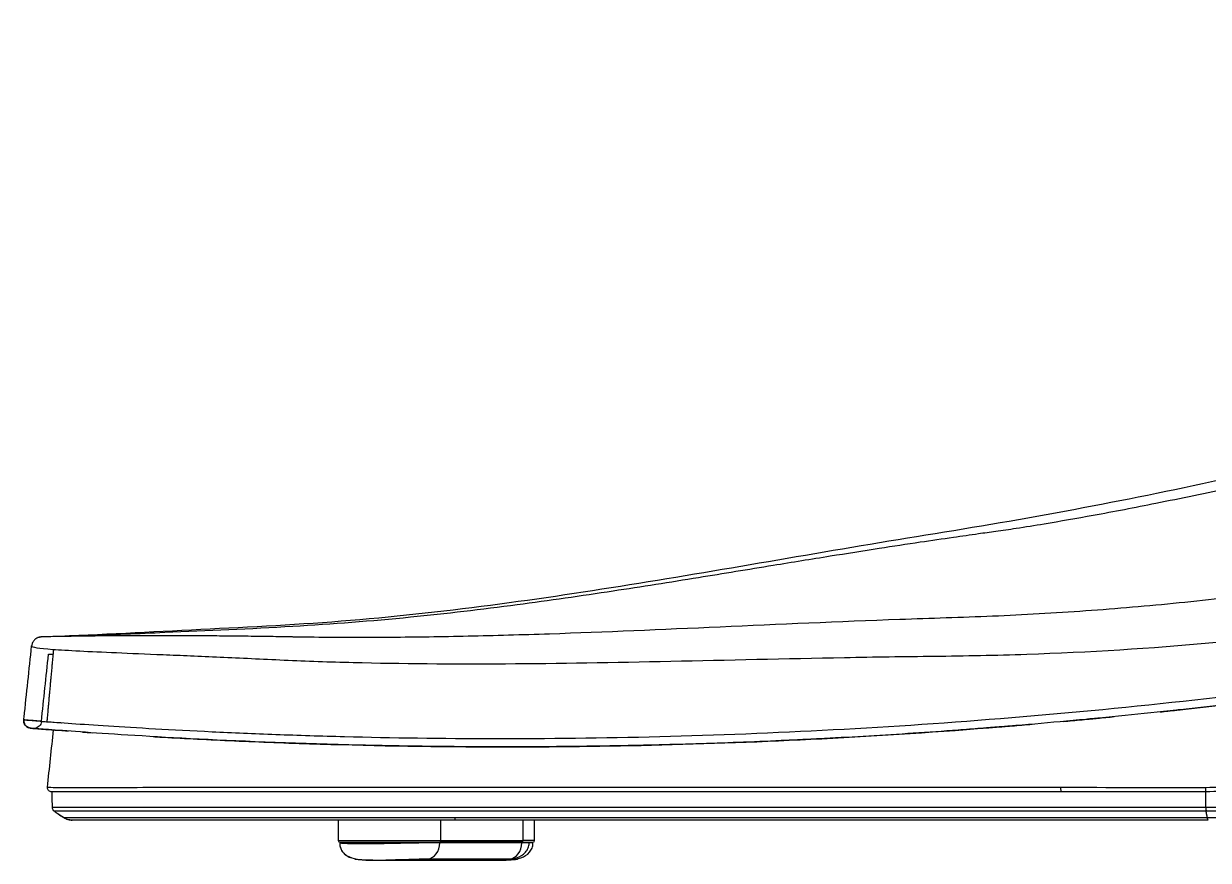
# Model space of a CAD drawing. Header units: millimetres. Extents: x 28 to 3046, y 8 to 3716.
# Drawn here: x 1501.4 to 1735.9, y 513.1 to 678.7 of the extents above; entities that cross this region are included whole.
import ezdxf

# ---------------------------------------------------------------- set-up
doc = ezdxf.new("R2010")
doc.units = ezdxf.units.MM
doc.layers.add('1LINE', color=7, linetype='CONTINUOUS')

msp = doc.modelspace()

# ---------------------------------------------------------------- linework, layer by layer
at = {"layer": '1LINE', "linetype": 'Continuous'}
for p, q in [((1730.34, 542.94), (1730.34, 542.94)), ((1694.16, 539.5), (1694.16, 539.5)), ((1694.66, 539.55), (1694.66, 539.55)), ((1712.25, 541.09), (1712.24, 541.09)), ((1712.72, 541.14), (1712.72, 541.14)), ((1658.82, 537.18), (1658.82, 537.18)), ((1659.33, 537.21), (1659.34, 537.21)), ((1593.12, 535.6), (1593.11, 535.6)), ((1593.67, 535.6), (1593.67, 535.6)), ((1625.13, 535.93), (1625.13, 535.93)), ((1625.64, 535.94), (1625.64, 535.94)), ((1735.38, 523.86), (1735.37, 526.66)), ((1548.71, 521.1), (1510.96, 521.1)), ((1563.64, 521.1), (1563.64, 517.04)), ((1583.96, 517.04), (1583.96, 521.1)), ((1586.73, 521.6), (1586.73, 521.1)), ((1600.21, 517.04), (1600.21, 521.1)), ((1602.48, 517.04), (1602.48, 521.1)), ((1563.64, 517.04), (1583.96, 517.04)), ((1563.94, 516.74), (1583.72, 516.74)), ((1563.94, 516.74), (1583.72, 516.74)), ((1563.97, 516.55), (1563.94, 516.54)), ((1599.97, 516.74), (1583.72, 516.74)), ((1583.72, 516.74), (1583.72, 516.62)), ((1583.72, 516.74), (1599.97, 516.74)), ((1599.97, 516.62), (1583.72, 516.62)), ((1583.96, 517.04), (1600.21, 517.04)), ((1599.97, 516.74), (1602.18, 516.74)), ((1599.97, 516.74), (1599.97, 516.62)), ((1602.48, 517.04), (1600.21, 517.04)), ((1570.25, 513.18), (1595.89, 513.18)), ((1581.32, 513.42), (1597.57, 513.42))]:
    msp.add_line(p, q, dxfattribs=at)
for centre, start, end in [((1563.94, 517.04), 180, 270), ((1602.18, 517.04), 270, 0)]:
    msp.add_arc(centre, 0.3, start, end, dxfattribs=at)
for centre, major_axis, ratio, start_param, end_param in [((1706.75, 527.51), (0, -0.8), 0.185607, 4.61393, 6.283185), ((1735.37, 527.51), (0, -0.8), 0.11978, 4.615738, 6.283185), ((1581.17, 516.62), (0, -3.2), 0.798636, 0.061401, 1.570796), ((1583.72, 517.04), (0, -0.3), 0.798636, 0, 1.570796), ((1597.41, 516.62), (0, 3.2), 0.798636, 3.202994, 4.712389), ((1599.97, 517.04), (0, 0.3), 0.798636, 3.141593, 4.712389)]:
    msp.add_ellipse(centre, major_axis=major_axis, ratio=ratio, start_param=start_param, end_param=end_param, dxfattribs=at)
for points, degree, knots in [([(1983.24, 678.72), (1973.96, 673.66), (1954.92, 663.7), (1926.32, 649.92), (1898.22, 637.48), (1871.64, 626.68), (1846.69, 617.4), (1823.42, 609.47), (1800.9, 602.44), (1779.37, 596.34), (1759.11, 591.15), (1741.43, 587.05), (1726.37, 583.89), (1713.96, 581.51), (1704.72, 579.89), (1698.25, 578.85), (1693.9, 578.21), (1689.97, 577.69), (1684.9, 576.95), (1678.35, 576.02), (1670.21, 574.77), (1660.5, 573.23), (1648.57, 571.29), (1634.24, 568.94), (1617.35, 566.27), (1598.36, 563.53), (1577.25, 561), (1553.99, 559.24), (1532.56, 558.34), (1518.9, 557.75), (1513.69, 557.54)], 3, [0, 0, 0, 0, 0.065231, 0.132602, 0.195695, 0.254513, 0.30906, 0.359344, 0.405378, 0.453728, 0.496334, 0.533227, 0.564446, 0.590043, 0.6101, 0.6216, 0.630213, 0.637874, 0.648406, 0.662061, 0.678891, 0.698923, 0.722173, 0.752692, 0.787422, 0.826358, 0.869486, 0.916783, 0.968253, 1, 1, 1, 1]), ([(1982.67, 660.01), (1977.89, 656.86), (1973.12, 653.75), (1963.21, 647.44), (1958.21, 644.32), (1943.05, 635.12), (1932.71, 629.19), (1911.84, 618.04), (1901.26, 612.79), (1879.59, 602.88), (1868.48, 598.25), (1845.71, 589.7), (1834, 585.78), (1810.13, 578.68), (1797.98, 575.52), (1773.36, 570.13), (1760.98, 567.93), (1742.43, 565.41), (1736.25, 564.69), (1723.91, 563.45), (1717.75, 562.92), (1705.44, 562.05), (1699.29, 561.7), (1687.01, 561.17), (1680.88, 561.01), (1662.66, 560.35), (1650.8, 559.82), (1627.67, 558.79), (1616.4, 558.29), (1600, 557.74), (1594.6, 557.59), (1584.12, 557.36), (1579.04, 557.28), (1569.17, 557.21), (1564.39, 557.22), (1555.14, 557.31), (1550.67, 557.41), (1542.1, 557.52), (1538.01, 557.55), (1530.6, 557.59), (1527.25, 557.59), (1521.21, 557.58), (1518.53, 557.56), (1513.81, 557.51), (1511.79, 557.48), (1508.52, 557.43), (1507.26, 557.41), (1505.51, 557.37), (1505, 557.36), (1504.86, 557.35)], 3, [0, 0, 0, 0, 0.031273, 0.031273, 0.062546, 0.062546, 0.125091, 0.125091, 0.187637, 0.187637, 0.250183, 0.250183, 0.312728, 0.312728, 0.375274, 0.375274, 0.43782, 0.43782, 0.469093, 0.469093, 0.500365, 0.500365, 0.531638, 0.531638, 0.562911, 0.562911, 0.625457, 0.625457, 0.688003, 0.688003, 0.719275, 0.719275, 0.750548, 0.750548, 0.781821, 0.781821, 0.813094, 0.813094, 0.844367, 0.844367, 0.87564, 0.87564, 0.906912, 0.906912, 0.938185, 0.938185, 0.969458, 0.969458, 1, 1, 1, 1]), ([(1504.85, 557.35), (1514.76, 557.79), (1524.66, 558.26), (1544.47, 559.28), (1554.37, 559.73), (1583.98, 562.07), (1603.59, 564.84), (1642.71, 571.16), (1662.21, 574.71), (1701.38, 580.98), (1720.83, 584.61), (1778.66, 597.5), (1816.56, 608.5), (1863.65, 625.42), (1873.44, 629.12), (1883.18, 632.98)], 3, [0, 0, 0, 0, 0.076599, 0.076599, 0.153198, 0.153198, 0.306397, 0.306397, 0.459595, 0.459595, 0.612794, 0.612794, 0.91919, 0.91919, 1, 1, 1, 1]), ([(1502.95, 555.56), (1502.92, 555.32), (1504.32, 555.1), (1508.56, 554.79), (1510.34, 554.69), (1514.57, 554.47), (1516.99, 554.36), (1522.5, 554.12), (1525.58, 553.99), (1532.43, 553.7), (1536.23, 553.55), (1544.29, 553.19), (1548.52, 552.97), (1557.31, 552.58), (1561.89, 552.42), (1576.06, 552.07), (1586.15, 551.99), (1607.33, 552.11), (1618.25, 552.31), (1640.66, 552.78), (1652.14, 553.07), (1669.73, 553.39), (1675.65, 553.48), (1687.63, 553.61), (1693.8, 553.73), (1712.16, 554.35), (1724.45, 555.1), (1742.94, 556.8), (1749.11, 557.45), (1761.49, 558.71), (1767.7, 559.35), (1786.38, 561.38), (1798.93, 562.87), (1823.79, 566.24), (1836.17, 568.12), (1873.31, 574.5), (1897.9, 579.94), (1934.58, 591.06), (1946.79, 595.25), (1971.33, 604.34), (1983.53, 609.15), (1995.45, 614.2)], 3, [0, 0, 0, 0, 0.0625, 0.0625, 0.09375, 0.09375, 0.125, 0.125, 0.15625, 0.15625, 0.1875, 0.1875, 0.21875, 0.21875, 0.25, 0.25, 0.3125, 0.3125, 0.375, 0.375, 0.4375, 0.4375, 0.46875, 0.46875, 0.5, 0.5, 0.5625, 0.5625, 0.59375, 0.59375, 0.625, 0.625, 0.6875, 0.6875, 0.75, 0.75, 0.875, 0.875, 0.9375, 0.9375, 1, 1, 1, 1]), ([(1501.39, 540.94), (1501.38, 540.94), (1502.81, 540.83), (1508.5, 540.4), (1512.66, 540.09), (1523.62, 539.39), (1530.6, 538.98), (1542.68, 538.4), (1546.93, 538.22), (1555.69, 537.9), (1560.22, 537.75), (1574.22, 537.39), (1584.12, 537.25), (1604.97, 537.23), (1615.99, 537.35), (1638.54, 537.93), (1650, 538.38), (1673.24, 539.62), (1685.01, 540.42), (1708.88, 542.38), (1720.97, 543.55), (1745.41, 546.28), (1757.78, 547.86), (1782.37, 551.32), (1794.59, 553.25), (1818.92, 557.48), (1831.04, 559.78), (1867.23, 567.2), (1891.15, 572.85), (1938.55, 585.54), (1962.03, 592.57), (1985.3, 600.25)], 3, [0, 0, 0, 0, 0.0625, 0.0625, 0.125, 0.125, 0.1875, 0.1875, 0.21875, 0.21875, 0.25, 0.25, 0.3125, 0.3125, 0.375, 0.375, 0.4375, 0.4375, 0.5, 0.5, 0.5625, 0.5625, 0.625, 0.625, 0.6875, 0.6875, 0.75, 0.75, 0.875, 0.875, 1, 1, 1, 1]), ([(1735.28, 527.58), (1737.56, 527.61), (1742.16, 527.65), (1749.15, 528.03), (1756.29, 528.64), (1765.54, 529.79), (1777.29, 531.89), (1790.88, 535.32), (1804.66, 539.86), (1817.16, 545), (1830.11, 551.36), (1838.16, 556.27), (1842.79, 559.09)], 3, [0, 0, 0, 0, 0.060423, 0.122162, 0.185329, 0.25006, 0.368279, 0.500064, 0.619118, 0.750023, 0.856147, 1, 1, 1, 1]), ([(1843.18, 558.28), (1841.36, 557.14), (1837.73, 554.85), (1832.15, 551.65), (1826.51, 548.63), (1820.79, 545.81), (1815.01, 543.19), (1809.19, 540.77), (1803.33, 538.55), (1797.45, 536.53), (1790.22, 534.29), (1781.4, 531.96), (1770.76, 529.74), (1759.48, 528.05), (1747.61, 526.92), (1739.51, 526.78), (1735.37, 526.71)], 3, [0, 0, 0, 0, 0.056941, 0.113588, 0.169919, 0.225914, 0.281556, 0.336827, 0.39171, 0.446192, 0.500257, 0.590527, 0.685781, 0.7859, 0.890714, 1, 1, 1, 1]), ([(1504.85, 557.35), (1504.77, 557.35), (1504.7, 557.34), (1504.4, 557.29), (1504.18, 557.22), (1503.86, 557.04), (1503.75, 556.96), (1503.48, 556.74), (1503.34, 556.57), (1503.11, 556.19), (1503.03, 555.98), (1502.97, 555.69), (1502.96, 555.63), (1502.95, 555.56)], 3, [0, 0, 0, 0, 0.081319, 0.081319, 0.319161, 0.319161, 0.465183, 0.465183, 0.692925, 0.692925, 0.930768, 0.930768, 1, 1, 1, 1]), ([(1555, 557.33), (1554.41, 557.34), (1551.56, 557.39), (1544.35, 557.5), (1534.18, 557.58), (1523.97, 557.6), (1517.46, 557.55), (1514.34, 557.52), (1513.48, 557.51)], 3, [0, 0, 0, 0, 0.032276, 0.156237, 0.404443, 0.650173, 0.897156, 1, 1, 1, 1]), ([(1501.39, 540.94), (1501.41, 541.11), (1501.43, 541.28), (1501.95, 546.16), (1502.45, 550.86), (1502.95, 555.56)], 3, [0, 0, 0, 0, 0.034998, 0.034998, 1, 1, 1, 1]), ([(1767.38, 547.57), (1765.84, 547.36), (1764.3, 547.14), (1761.21, 546.72), (1759.66, 546.52), (1755.03, 545.9), (1751.94, 545.5), (1742.68, 544.35), (1736.51, 543.62), (1730.34, 542.94)], 3, [0, 0, 0, 0, 0.125, 0.125, 0.25, 0.25, 0.5, 0.5, 1, 1, 1, 1]), ([(1730.8, 542.99), (1736.97, 543.67), (1743.13, 544.4), (1755.49, 545.95), (1761.66, 546.77), (1767.84, 547.63)], 3, [0, 0, 0, 0, 0.5, 0.5, 1, 1, 1, 1]), ([(1730.34, 542.94), (1730.34, 542.94), (1730.34, 542.94), (1730.29, 542.94), (1730.23, 542.93), (1729.97, 542.9), (1729.76, 542.88), (1728.7, 542.76), (1727.85, 542.67), (1723.61, 542.22), (1720.22, 541.87), (1715.99, 541.45), (1715.15, 541.37), (1713.88, 541.25), (1713.46, 541.21), (1712.83, 541.15), (1712.61, 541.13), (1712.35, 541.1), (1712.3, 541.1), (1712.25, 541.09), (1712.25, 541.09), (1712.25, 541.09)], 3, [0, 0, 0, 0, 0.000003, 0.000003, 0.008765, 0.008765, 0.043852, 0.043852, 0.184203, 0.184203, 0.745705, 0.745705, 0.886051, 0.886051, 0.956224, 0.956224, 0.99131, 0.99131, 0.999997, 0.999997, 1, 1, 1, 1]), ([(1726.32, 542.51), (1726.84, 542.56), (1727.35, 542.62), (1728.45, 542.74), (1729.04, 542.8), (1729.91, 542.9), (1730.2, 542.93), (1730.57, 542.97), (1730.64, 542.98), (1730.73, 542.99), (1730.75, 542.99), (1730.78, 542.99), (1730.79, 542.99), (1730.8, 542.99), (1730.8, 542.99), (1730.8, 542.99)], 3, [0, 0, 0, 0, 0.345023, 0.345023, 0.736431, 0.736431, 0.932136, 0.932136, 0.981062, 0.981062, 0.993293, 0.993293, 0.999987, 0.999987, 1, 1, 1, 1]), ([(1502.75, 539.29), (1502.67, 539.3), (1502.59, 539.31), (1502.48, 539.34), (1502.44, 539.35), (1502.24, 539.42), (1502.09, 539.5), (1501.83, 539.71), (1501.71, 539.83), (1501.53, 540.12), (1501.46, 540.28), (1501.38, 540.6), (1501.37, 540.78), (1501.39, 540.94)], 3, [0, 0, 0, 0, 0.100375, 0.100375, 0.150756, 0.150756, 0.363067, 0.363067, 0.575378, 0.575378, 0.787689, 0.787689, 1, 1, 1, 1]), ([(1501.39, 540.94), (1501.37, 540.78), (1501.38, 540.6), (1501.46, 540.28), (1501.53, 540.12), (1501.71, 539.83), (1501.83, 539.71), (1502.07, 539.51), (1502.2, 539.44), (1502.34, 539.39)], 3, [0, 0, 0, 0, 0.258716, 0.258716, 0.517433, 0.517433, 0.776149, 0.776149, 1, 1, 1, 1]), ([(1502.34, 539.38), (1502.32, 539.39), (1502.3, 539.4), (1502.12, 539.48), (1501.98, 539.57), (1501.74, 539.8), (1501.63, 539.94), (1501.48, 540.24), (1501.42, 540.4), (1501.38, 540.69), (1501.38, 540.82), (1501.39, 540.94)], 3, [0, 0, 0, 0, 0.034336, 0.034336, 0.292655, 0.292655, 0.550973, 0.550973, 0.809292, 0.809292, 1, 1, 1, 1]), ([(1504.87, 540.59), (1504.86, 540.42), (1504.81, 540.25), (1504.66, 539.95), (1504.57, 539.81), (1504.33, 539.57), (1504.19, 539.47), (1503.89, 539.32), (1503.72, 539.27), (1503.46, 539.24), (1503.36, 539.24), (1503.27, 539.25)], 3, [0, 0, 0, 0, 0.218967, 0.218967, 0.437933, 0.437933, 0.6569, 0.6569, 0.875866, 0.875866, 1, 1, 1, 1]), ([(1508.94, 540.27), (1508.92, 540.27), (1508.89, 540.27), (1506.23, 540.48), (1504.87, 540.59), (1504.87, 540.59)], 3, [0, 0, 0, 0, 0.008184, 0.008184, 1, 1, 1, 1]), ([(1694.16, 539.5), (1693.78, 539.48), (1693.41, 539.44), (1692.66, 539.39), (1692.29, 539.36), (1691.17, 539.27), (1690.43, 539.21), (1688.2, 539.04), (1686.71, 538.93), (1682.26, 538.6), (1679.3, 538.4), (1670.46, 537.82), (1664.62, 537.48), (1658.82, 537.18)], 3, [0, 0, 0, 0, 0.03125, 0.03125, 0.0625, 0.0625, 0.125, 0.125, 0.25, 0.25, 0.5, 0.5, 1, 1, 1, 1]), ([(1712.24, 541.09), (1712.24, 541.09), (1712.24, 541.09), (1712.03, 541.07), (1711.82, 541.05), (1710.77, 540.95), (1709.92, 540.87), (1705.71, 540.48), (1702.34, 540.18), (1698.15, 539.83), (1697.31, 539.76), (1696.05, 539.66), (1695.64, 539.62), (1695.01, 539.57), (1694.8, 539.56), (1694.49, 539.53), (1694.38, 539.52), (1694.25, 539.51), (1694.22, 539.51), (1694.19, 539.51), (1694.17, 539.51), (1694.16, 539.5), (1694.16, 539.5), (1694.16, 539.5)], 3, [0, 0, 0, 0, 0.000003, 0.000003, 0.034745, 0.034745, 0.174185, 0.174185, 0.73207, 0.73207, 0.871508, 0.871508, 0.941226, 0.941226, 0.976085, 0.976085, 0.993514, 0.993514, 0.997872, 0.997872, 0.999997, 0.999997, 1, 1, 1, 1]), ([(1694.66, 539.55), (1694.66, 539.55), (1694.66, 539.55), (1694.67, 539.55), (1694.68, 539.55), (1694.72, 539.55), (1694.76, 539.55), (1694.94, 539.57), (1695.08, 539.58), (1695.8, 539.64), (1696.38, 539.69), (1698.3, 539.85), (1699.65, 539.96), (1701, 540.07)], 3, [0, 0, 0, 0, 0.000009, 0.000009, 0.004154, 0.004154, 0.021234, 0.021234, 0.089555, 0.089555, 0.362838, 0.362838, 1, 1, 1, 1]), ([(1707.1, 540.61), (1708.35, 540.73), (1709.6, 540.84), (1711.48, 541.02), (1712.1, 541.08), (1712.72, 541.14), (1712.72, 541.14), (1712.72, 541.14)], 3, [0, 0, 0, 0, 0.66902, 0.66902, 0.99999, 0.99999, 1, 1, 1, 1]), ([(1712.72, 541.14), (1712.72, 541.14), (1712.72, 541.14), (1712.73, 541.14), (1712.73, 541.14), (1712.75, 541.14), (1712.77, 541.14), (1712.86, 541.15), (1712.93, 541.16), (1713.3, 541.19), (1713.59, 541.22), (1715, 541.36), (1716.12, 541.46), (1717.24, 541.58)], 3, [0, 0, 0, 0, 0.000013, 0.000013, 0.002278, 0.002278, 0.014351, 0.014351, 0.062644, 0.062644, 0.255815, 0.255815, 1, 1, 1, 1]), ([(1593.11, 535.6), (1592.7, 535.6), (1592.32, 535.6), (1591.53, 535.6), (1591.13, 535.6), (1589.94, 535.61), (1589.16, 535.61), (1586.8, 535.63), (1585.24, 535.64), (1580.6, 535.69), (1577.56, 535.74), (1568.58, 535.9), (1562.79, 536.05), (1546.22, 536.6), (1536.11, 537.09), (1519.58, 538.04), (1513.27, 538.49), (1504.87, 539.11), (1502.76, 539.29), (1502.77, 539.29)], 3, [0, 0, 0, 0, 0.007813, 0.007813, 0.015625, 0.015625, 0.03125, 0.03125, 0.0625, 0.0625, 0.125, 0.125, 0.25, 0.25, 0.5, 0.5, 0.75, 0.75, 1, 1, 1, 1]), ([(1503.27, 539.25), (1503.26, 539.25), (1503.8, 539.21), (1505.94, 539.04), (1507.56, 538.92), (1509.84, 538.75), (1510, 538.74), (1510.17, 538.72)], 3, [0, 0, 0, 0, 0.481714, 0.481714, 0.963428, 0.963428, 1, 1, 1, 1]), ([(1527.01, 537.62), (1527.44, 537.59), (1527.89, 537.56), (1532.48, 537.3), (1537.14, 537.06), (1547.15, 536.6), (1552.45, 536.39), (1568.99, 535.86), (1580.9, 535.63), (1593.67, 535.6)], 3, [0, 0, 0, 0, 0.026383, 0.026383, 0.269787, 0.269787, 0.513191, 0.513191, 1, 1, 1, 1]), ([(1658.82, 537.18), (1658.11, 537.14), (1657.38, 537.11), (1655.95, 537.04), (1655.24, 537), (1653.09, 536.9), (1651.67, 536.84), (1647.41, 536.65), (1644.58, 536.53), (1636.16, 536.22), (1630.61, 536.05), (1625.13, 535.93)], 3, [0, 0, 0, 0, 0.0625, 0.0625, 0.125, 0.125, 0.25, 0.25, 0.5, 0.5, 1, 1, 1, 1]), ([(1625.13, 535.93), (1624.42, 535.91), (1623.75, 535.89), (1622.38, 535.86), (1621.69, 535.85), (1619.64, 535.81), (1618.27, 535.78), (1614.2, 535.72), (1611.5, 535.68), (1603.49, 535.6), (1598.25, 535.58), (1593.12, 535.6)], 3, [0, 0, 0, 0, 0.0625, 0.0625, 0.125, 0.125, 0.25, 0.25, 0.5, 0.5, 1, 1, 1, 1]), ([(1506.07, 527.59), (1506.07, 527.58), (1512.22, 527.56), (1529.63, 527.59), (1536.94, 527.61), (1553.61, 527.62), (1562.93, 527.62), (1582.62, 527.61), (1592.98, 527.61), (1614.3, 527.59), (1625.3, 527.59), (1659.1, 527.59), (1682.67, 527.59), (1706.61, 527.59)], 3, [0, 0, 0, 0, 0.25, 0.25, 0.375, 0.375, 0.5, 0.5, 0.625, 0.625, 0.75, 0.75, 1, 1, 1, 1]), ([(1506.87, 526.71), (1506.78, 526.71), (1506.69, 526.72), (1506.52, 526.78), (1506.44, 526.83), (1506.3, 526.94), (1506.24, 527.01), (1506.14, 527.16), (1506.11, 527.25), (1506.07, 527.42), (1506.07, 527.51), (1506.08, 527.59)], 3, [0, 0, 0, 0, 0.201879, 0.201879, 0.403757, 0.403757, 0.605637, 0.605637, 0.807519, 0.807519, 1, 1, 1, 1]), ([(1506.6, 526.75), (1506.6, 526.75), (1506.6, 526.75), (1506.52, 526.78), (1506.44, 526.83), (1506.3, 526.94), (1506.24, 527.01), (1506.14, 527.16), (1506.11, 527.25), (1506.07, 527.42), (1506.07, 527.51), (1506.08, 527.59)], 3, [0, 0, 0, 0, 0.000043, 0.000043, 0.252974, 0.252974, 0.505907, 0.505907, 0.758842, 0.758842, 1, 1, 1, 1]), ([(1706.75, 526.71), (1670.33, 526.71), (1636.24, 526.71), (1619.35, 526.71), (1603.38, 526.71), (1586.72, 526.71), (1572.85, 526.71), (1557.14, 526.71), (1545.49, 526.71), (1539.09, 526.71), (1533.88, 526.71), (1528.64, 526.71), (1524.33, 526.71), (1520.07, 526.71), (1513.5, 526.71), (1506.87, 526.71), (1506.87, 526.71)], 2, [0, 0, 0, 0.25, 0.25, 0.375, 0.375, 0.5, 0.5, 0.625, 0.625, 0.6875, 0.6875, 0.75, 0.75, 0.8125, 0.875, 1, 1, 1]), ([(1735.37, 526.66), (1735.37, 526.66), (1735.37, 526.66), (1732, 526.66), (1728.63, 526.66), (1721.92, 526.66), (1718.57, 526.66), (1711.91, 526.66), (1708.59, 526.66), (1701.99, 526.66), (1698.7, 526.66), (1692.16, 526.66), (1688.91, 526.66), (1682.43, 526.66), (1679.2, 526.66), (1669.57, 526.66), (1663.21, 526.66), (1650.62, 526.66), (1644.38, 526.66), (1632.03, 526.66), (1625.91, 526.66), (1618.35, 526.66), (1616.84, 526.66), (1613.84, 526.66), (1612.35, 526.66), (1607.89, 526.66), (1604.96, 526.66), (1599.14, 526.66), (1596.27, 526.66), (1590.57, 526.66), (1587.75, 526.66), (1579.39, 526.66), (1573.95, 526.66), (1566.03, 526.66), (1563.44, 526.66), (1559.61, 526.66), (1558.35, 526.66), (1555.85, 526.66), (1554.62, 526.66), (1548.54, 526.66), (1543.97, 526.66), (1537.63, 526.66), (1535.61, 526.66), (1532.71, 526.66), (1531.76, 526.66), (1529.93, 526.66), (1529.04, 526.66), (1527.3, 526.66), (1526.46, 526.66), (1525.23, 526.66), (1524.83, 526.66), (1524.03, 526.66), (1523.64, 526.66), (1521.72, 526.66), (1520.3, 526.66), (1517.67, 526.66), (1516.46, 526.66), (1514.26, 526.66), (1513.26, 526.66), (1511.48, 526.66), (1510.69, 526.66), (1509.68, 526.66), (1509.37, 526.66), (1508.94, 526.66), (1508.81, 526.66), (1508.55, 526.66), (1508.43, 526.66), (1507.86, 526.66), (1507.52, 526.66), (1507.06, 526.66), (1506.94, 526.66), (1506.94, 526.66)], 3, [0, 0, 0, 0, 0.000002, 0.000002, 0.031252, 0.031252, 0.062502, 0.062502, 0.093752, 0.093752, 0.125002, 0.125002, 0.156252, 0.156252, 0.187502, 0.187502, 0.250002, 0.250002, 0.312502, 0.312502, 0.375001, 0.375001, 0.390626, 0.390626, 0.406251, 0.406251, 0.437501, 0.437501, 0.468751, 0.468751, 0.500001, 0.500001, 0.562501, 0.562501, 0.593751, 0.593751, 0.609376, 0.609376, 0.625001, 0.625001, 0.687501, 0.687501, 0.718751, 0.718751, 0.734376, 0.734376, 0.750001, 0.750001, 0.765626, 0.765626, 0.773438, 0.773438, 0.781251, 0.781251, 0.8125, 0.8125, 0.84375, 0.84375, 0.875, 0.875, 0.90625, 0.90625, 0.921875, 0.921875, 0.929688, 0.929688, 0.9375, 0.9375, 0.96875, 0.96875, 1, 1, 1, 1]), ([(1506.99, 523.65), (1506.99, 523.65), (1507.44, 523.65), (1509.22, 523.65), (1510.56, 523.65), (1515.85, 523.65), (1521.07, 523.65), (1534.8, 523.65), (1543.43, 523.65), (1562.66, 523.65), (1573.3, 523.65), (1606.7, 523.65), (1630.93, 523.65), (1669.1, 523.65), (1682.11, 523.65), (1708.52, 523.66), (1721.93, 523.66), (1735.38, 523.65)], 3, [0, 0, 0, 0, 0.0625, 0.0625, 0.125, 0.125, 0.25, 0.25, 0.375, 0.375, 0.5, 0.5, 0.75, 0.75, 0.875, 0.875, 1, 1, 1, 1]), ([(1506.99, 523.64), (1507, 523.53), (1507.02, 523.42), (1507.1, 523.21), (1507.16, 523.11), (1507.29, 522.95), (1507.36, 522.89), (1507.44, 522.84)], 3, [0, 0, 0, 0, 0.353654, 0.353654, 0.707309, 0.707309, 1, 1, 1, 1]), ([(1507.44, 522.84), (1507.67, 522.69), (1507.9, 522.53), (1508.52, 522.12), (1508.91, 521.86), (1509.3, 521.6)], 3, [0, 0, 0, 0, 0.373211, 0.373211, 1, 1, 1, 1]), ([(1735.43, 522.84), (1722.01, 522.84), (1708.63, 522.84), (1682.26, 522.84), (1669.28, 522.84), (1631.19, 522.84), (1607.01, 522.84), (1573.67, 522.84), (1563.04, 522.84), (1543.84, 522.84), (1535.21, 522.84), (1521.5, 522.84), (1516.28, 522.84), (1511, 522.84), (1509.67, 522.84), (1507.89, 522.84), (1507.44, 522.84), (1507.44, 522.84)], 3, [0, 0, 0, 0, 0.125, 0.125, 0.25, 0.25, 0.5, 0.5, 0.625, 0.625, 0.75, 0.75, 0.875, 0.875, 0.9375, 0.9375, 1, 1, 1, 1]), ([(1507.44, 522.84), (1507.69, 522.67), (1507.95, 522.5), (1508.57, 522.09), (1508.93, 521.85), (1509.3, 521.6)], 3, [0, 0, 0, 0, 0.407925, 0.407925, 1, 1, 1, 1]), ([(1509.3, 521.6), (1509.3, 521.6), (1511.08, 521.6), (1518.1, 521.6), (1523.31, 521.6), (1536.92, 521.6), (1545.48, 521.6), (1564.61, 521.6), (1575.14, 521.6), (1608.26, 521.6), (1632.26, 521.6), (1670.05, 521.6), (1682.92, 521.6), (1709.07, 521.6), (1722.34, 521.6), (1735.65, 521.6)], 3, [0, 0, 0, 0, 0.125, 0.125, 0.25, 0.25, 0.375, 0.375, 0.5, 0.5, 0.75, 0.75, 0.875, 0.875, 1, 1, 1, 1]), ([(1510.11, 521.23), (1510.15, 521.22), (1510.19, 521.21), (1510.46, 521.13), (1510.71, 521.1), (1510.96, 521.1)], 3, [0, 0, 0, 0, 0.131479, 0.131479, 1, 1, 1, 1]), ([(1735.85, 521.1), (1722.64, 521.1), (1709.47, 521.1), (1683.51, 521.1), (1670.73, 521.1), (1633.21, 521.1), (1609.39, 521.1), (1576.49, 521.1), (1566.02, 521.1), (1546.99, 521.1), (1538.47, 521.1), (1524.91, 521.1), (1519.73, 521.1), (1512.73, 521.1), (1510.96, 521.1), (1510.96, 521.1)], 3, [0, 0, 0, 0, 0.125, 0.125, 0.25, 0.25, 0.5, 0.5, 0.625, 0.625, 0.75, 0.75, 0.875, 0.875, 1, 1, 1, 1]), ([(1550.35, 521.59), (1550.36, 521.59), (1551.23, 521.59), (1554.3, 521.59), (1556.39, 521.59), (1562.16, 521.59), (1566.01, 521.59), (1570.36, 521.59)], 3, [0, 0, 0, 0, 0.313292, 0.313292, 0.626583, 0.626583, 1, 1, 1, 1]), ([(1579.38, 521.59), (1579.53, 521.59), (1579.67, 521.59), (1582.08, 521.59), (1584.4, 521.59), (1586.76, 521.59)], 3, [0, 0, 0, 0, 0.06086, 0.06086, 1, 1, 1, 1]), ([(1583.72, 516.62), (1581.99, 516.62), (1579.31, 516.56), (1575.05, 516.47), (1573.57, 516.44), (1570.8, 516.39), (1569.47, 516.38), (1567.18, 516.38), (1566.19, 516.39), (1564.73, 516.44), (1564.25, 516.47), (1563.97, 516.51), (1563.94, 516.52), (1563.94, 516.53)], 3, [0, 0, 0, 0, 0.314601, 0.314601, 0.471902, 0.471902, 0.629202, 0.629202, 0.786503, 0.786503, 0.943803, 0.943803, 1, 1, 1, 1]), ([(1563.94, 516.54), (1563.94, 516.42), (1563.95, 516.18), (1564.04, 515.68), (1564.27, 515.08), (1564.73, 514.48), (1565.69, 513.77), (1567.48, 513.28), (1569.33, 513.14), (1570.45, 513.18)], 3, [0, 0, 0, 0, 0.034295, 0.071391, 0.156609, 0.259068, 0.379002, 0.664613, 1, 1, 1, 1]), ([(1563.94, 516.53), (1563.94, 516.41), (1563.95, 516.17), (1564.04, 515.67), (1564.27, 515.07), (1564.73, 514.47), (1565.66, 513.76), (1567.41, 513.28), (1569.19, 513.14), (1570.25, 513.18)], 3, [0, 0, 0, 0, 0.035142, 0.073061, 0.15973, 0.263458, 0.383932, 0.667814, 1, 1, 1, 1]), ([(1595.89, 513.18), (1596.57, 513.15), (1597.92, 513.21), (1599.91, 513.52), (1601.36, 514.42), (1602.06, 515.55), (1602.18, 516.19), (1602.18, 516.53)], 3, [0, 0, 0, 0, 0.232513, 0.4725, 0.731777, 0.866815, 1, 1, 1, 1]), ([(1597.88, 513.37), (1598.25, 513.43), (1599.32, 513.68), (1600.57, 514.43), (1601.29, 515.56), (1601.42, 516.2), (1601.42, 516.54)], 3, [0, 0, 0, 0, 0.194951, 0.587849, 0.795084, 1, 1, 1, 1]), ([(1570.45, 513.18), (1569.6, 513.18), (1568.86, 513.19), (1567.73, 513.24), (1567.33, 513.27), (1566.93, 513.34), (1566.97, 513.37), (1567.26, 513.39)], 3, [0, 0, 0, 0, 0.319939, 0.319939, 0.641405, 0.641405, 1, 1, 1, 1]), ([(1570.25, 513.18), (1571.09, 513.18), (1572.05, 513.19), (1574.05, 513.24), (1575.11, 513.27), (1578.18, 513.37), (1580.09, 513.42), (1581.32, 513.42)], 3, [0, 0, 0, 0, 0.249343, 0.249343, 0.499562, 0.499562, 1, 1, 1, 1]), ([(1597.57, 513.42), (1598.8, 513.42), (1599.33, 513.37), (1598.86, 513.27), (1598.5, 513.24), (1597.44, 513.19), (1596.72, 513.18), (1595.89, 513.18)], 3, [0, 0, 0, 0, 0.500594, 0.500594, 0.750892, 0.750892, 1, 1, 1, 1])]:
    msp.add_open_spline(points, degree=degree, knots=knots, dxfattribs=at)
for points, degree in [([(1504.88, 557.35), (1504.2, 557.21)], 1), ([(1505.34, 557.36), (1505.13, 557.36), (1504.99, 557.35), (1504.86, 557.35)], 3), ([(1504.87, 540.59), (1505.35, 545.03), (1505.82, 549.47), (1506.29, 553.91)], 3), ([(1507.26, 554.89), (1506.6, 547.74), (1505.96, 540.59)], 2), ([(1506.29, 553.91), (1506.59, 553.92), (1506.88, 553.94), (1507.17, 553.95)], 3), ([(1506.29, 553.91), (1506.29, 553.91), (1506.53, 553.92), (1507.01, 553.92)], 3), ([(1506.29, 553.91), (1506.29, 553.91), (1506.53, 553.92), (1507.01, 553.92)], 3), ([(1507.26, 554.89), (1507.22, 554.42), (1507.18, 553.95)], 2), ([(1501.39, 540.94), (1501.39, 540.96), (1501.4, 540.99), (1501.4, 541.01)], 3), ([(1504.72, 540.68), (1502.51, 540.85), (1501.39, 540.94), (1501.39, 540.94)], 3), ([(1502.52, 539.33), (1502.59, 539.31), (1502.67, 539.3), (1502.75, 539.29)], 3), ([(1659.34, 537.21), (1670.92, 537.81), (1682.72, 538.58), (1694.66, 539.55)], 3), ([(1502.77, 539.29), (1502.76, 539.29), (1502.76, 539.29), (1502.75, 539.29)], 3), ([(1502.75, 539.29), (1502.76, 539.29), (1502.76, 539.29), (1502.77, 539.29)], 3), ([(1502.77, 539.29), (1502.76, 539.29), (1503.03, 539.27), (1503.57, 539.22)], 3), ([(1502.77, 539.29), (1502.93, 539.27), (1503.1, 539.26), (1503.27, 539.25)], 3), ([(1506.07, 527.59), (1506.48, 531.37), (1506.88, 535.16), (1507.28, 538.94)], 3), ([(1506.07, 527.59), (1506.48, 531.37), (1506.88, 535.16), (1507.28, 538.94)], 3), ([(1513.01, 538.52), (1513.62, 538.48), (1514.25, 538.43), (1514.92, 538.38)], 3), ([(1625.64, 535.94), (1636.59, 536.2), (1647.85, 536.62), (1659.33, 537.21)], 3), ([(1593.67, 535.6), (1603.92, 535.57), (1614.61, 535.68), (1625.64, 535.94)], 3), ([(1706.61, 527.59), (1716.13, 527.58), (1725.71, 527.57), (1735.28, 527.58)], 3), ([(1506.94, 526.66), (1506.98, 524.35)], 1), ([(1506.94, 526.66), (1506.98, 524.35)], 1), ([(1735.37, 526.71), (1725.83, 526.71), (1716.29, 526.71), (1706.75, 526.71)], 3), ([(1506.98, 524.35), (1506.99, 523.65)], 1), ([(1506.98, 524.35), (1506.99, 523.65)], 1), ([(1735.38, 523.65), (1735.38, 523.86)], 1), ([(1735.38, 523.65), (1761.38, 523.66), (1787.63, 523.66), (1813.77, 523.65)], 3), ([(1735.38, 523.65), (1735.38, 523.33), (1735.4, 523.02), (1735.43, 522.84)], 3), ([(1509.3, 521.6), (1509.55, 521.44), (1509.82, 521.32), (1510.09, 521.23)], 3), ([(1510.96, 521.1), (1510.68, 521.1), (1510.39, 521.15), (1510.11, 521.23)], 3), ([(1813.67, 522.84), (1787.58, 522.84), (1761.39, 522.84), (1735.43, 522.84)], 3), ([(1735.65, 521.6), (1735.43, 522.84)], 1), ([(1735.65, 521.6), (1761.5, 521.6), (1787.57, 521.6), (1813.55, 521.6)], 3), ([(1735.85, 521.1), (1735.78, 521.1), (1735.71, 521.28), (1735.65, 521.6)], 3), ([(1602.18, 516.53), (1602.17, 516.58), (1601.4, 516.62), (1599.97, 516.62)], 3)]:
    msp.add_open_spline(points, degree=degree, dxfattribs=at)

doc.saveas('drawing.dxf')
